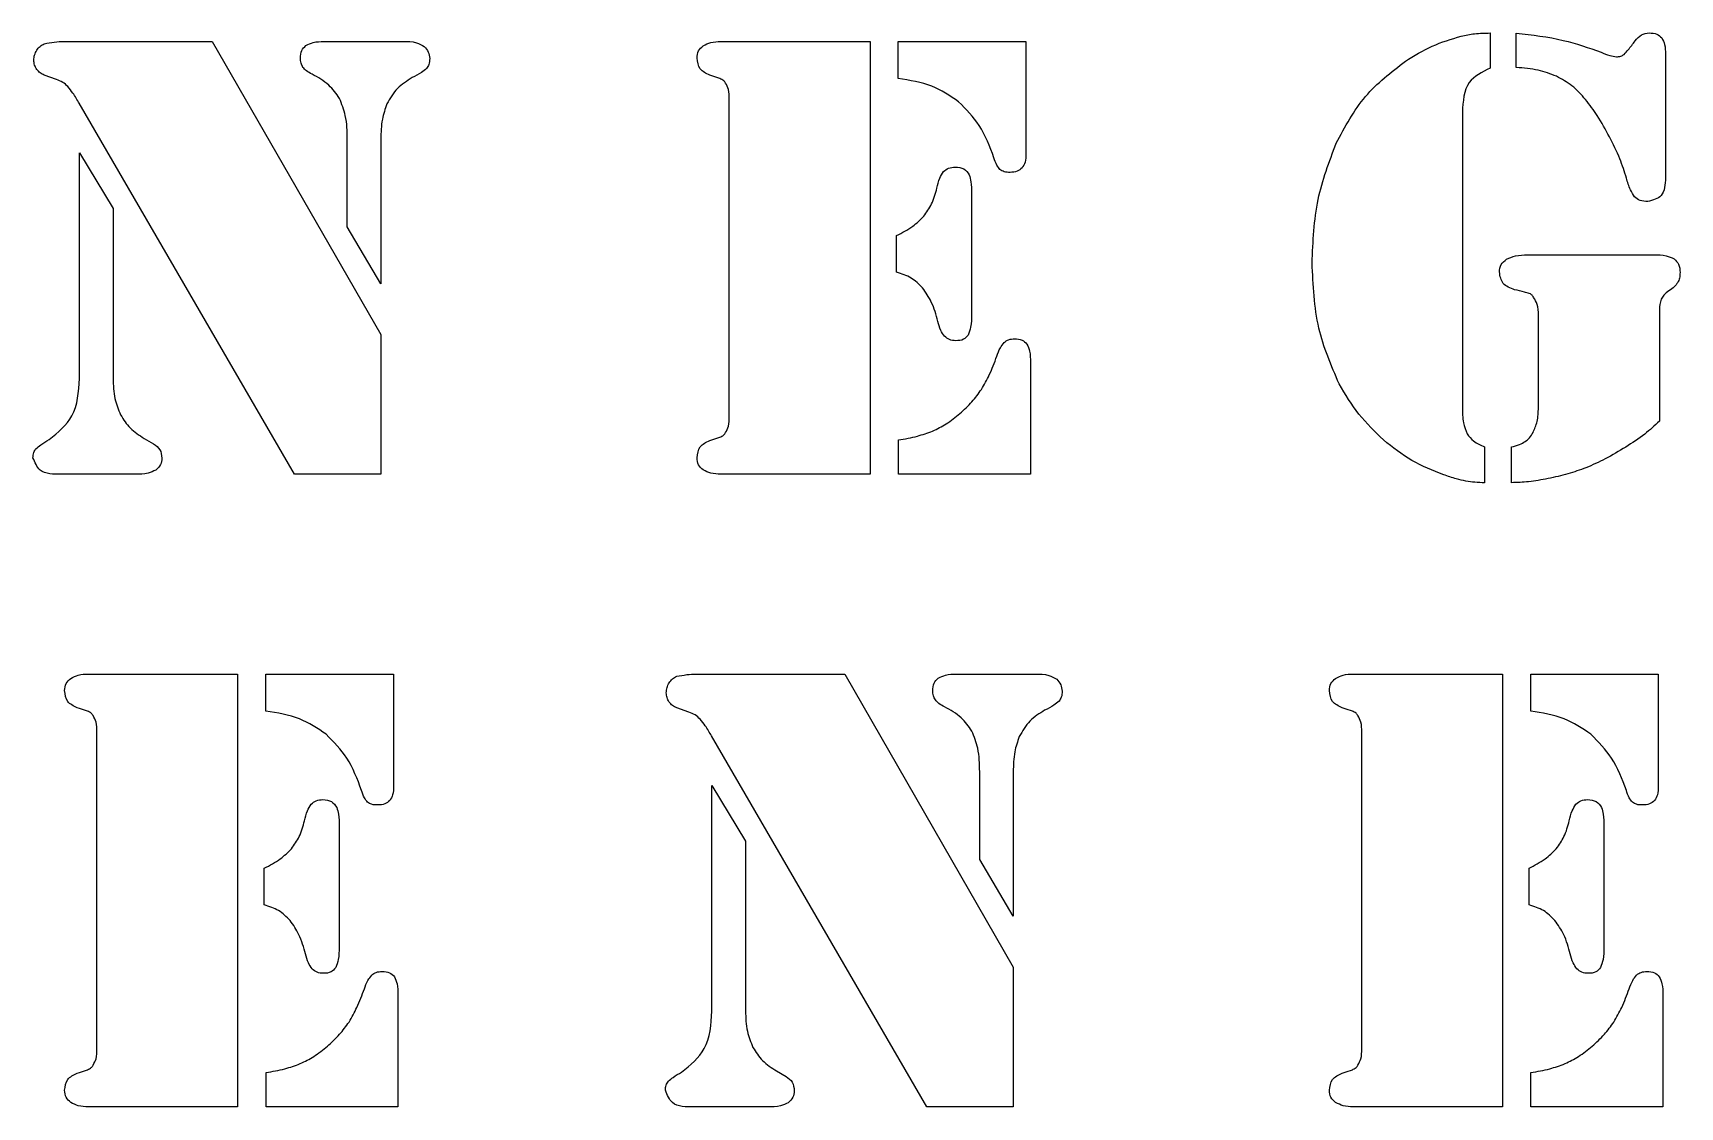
# Model space of a CAD drawing. Header units: millimetres. Extents: x 0 to 850, y -340 to 510.
# Drawn here: x 476.2 to 670.4, y -164.2 to -37.6 of the extents above; entities that cross this region are included whole.
import ezdxf

# ---------------------------------------------------------------- set-up
doc = ezdxf.new("R2010")
doc.units = ezdxf.units.MM
doc.layers.get('0').update_dxf_attribs({"linetype": 'CONTINUOUS'})

msp = doc.modelspace()

# ---------------------------------------------------------------- linework, layer by layer
for p, q in [((480.96, -38.63), (497.32, -38.63)), ((497.32, -38.63), (517.2, -73.16)), ((510.48, -38.63), (519.82, -38.63)), ((557.28, -38.63), (574.88, -38.63)), ((574.88, -38.63), (574.88, -89.63)), ((578.21, -43.01), (578.21, -38.63)), ((578.21, -38.63), (593.26, -38.63)), ((593.26, -38.63), (593.26, -51.86)), ((648.01, -37.63), (648.01, -41.77)), ((651.08, -41.7), (651.08, -37.66)), ((668.67, -40.13), (668.67, -54.66)), ((478.94, -43.12), (477.52, -42.6)), ((507, -89.63), (481.63, -45.92)), ((558.29, -82.83), (558.29, -45.43)), ((644.72, -47), (644.72, -81.79)), ((513.24, -60.49), (513.24, -50.14)), ((517.2, -50.14), (517.2, -67.18)), ((481.67, -78.35), (481.67, -51.75)), ((481.67, -51.75), (485.63, -58.32)), ((586.84, -56.57), (586.84, -70.8)), ((485.63, -58.32), (485.63, -78.35)), ((517.2, -67.18), (513.24, -60.49)), ((578.02, -65.83), (578.02, -61.5)), ((652.42, -63.78), (667.33, -63.78)), ((653.69, -81.79), (653.69, -70.88)), ((667.96, -70.65), (667.96, -83.4)), ((517.2, -73.16), (517.2, -89.63)), ((593.79, -76.45), (593.79, -89.63)), ((489.29, -85.41), (490.41, -86.05)), ((578.24, -89.63), (578.24, -85.6)), ((647.34, -86.42), (647.34, -90.64)), ((650.51, -90.64), (650.51, -86.42)), ((488.21, -89.63), (479.58, -89.63)), ((517.2, -89.63), (507, -89.63)), ((574.88, -89.63), (557.28, -89.63)), ((593.79, -89.63), (578.24, -89.63)), ((482.72, -113.2), (500.31, -113.2)), ((500.31, -113.2), (500.31, -164.2)), ((503.64, -117.57), (503.64, -113.2)), ((503.64, -113.2), (518.7, -113.2)), ((518.7, -113.2), (518.7, -126.43)), ((555.53, -113.2), (571.89, -113.2)), ((571.89, -113.2), (591.77, -147.73)), ((585.04, -113.2), (594.39, -113.2)), ((631.85, -113.2), (649.45, -113.2)), ((649.45, -113.2), (649.45, -164.2)), ((652.78, -117.57), (652.78, -113.2)), ((652.78, -113.2), (667.83, -113.2)), ((667.83, -113.2), (667.83, -126.43)), ((553.51, -117.69), (552.09, -117.16)), ((483.72, -157.4), (483.72, -120)), ((632.86, -157.4), (632.86, -120)), ((581.57, -164.2), (556.2, -120.49)), ((587.81, -135.06), (587.81, -124.71)), ((591.77, -124.71), (591.77, -141.75)), ((556.24, -152.92), (556.24, -126.32)), ((556.24, -126.32), (560.2, -132.89)), ((512.27, -131.14), (512.27, -145.37)), ((661.41, -131.14), (661.41, -145.37)), ((560.2, -132.89), (560.2, -152.92)), ((591.77, -141.75), (587.81, -135.06)), ((503.45, -140.4), (503.45, -136.07)), ((652.59, -140.4), (652.59, -136.07)), ((591.77, -147.73), (591.77, -164.2)), ((519.22, -151.01), (519.22, -164.2)), ((668.36, -151.01), (668.36, -164.2)), ((503.68, -164.2), (503.68, -160.17)), ((563.86, -159.98), (564.98, -160.62)), ((652.81, -164.2), (652.81, -160.17)), ((500.31, -164.2), (482.72, -164.2)), ((519.22, -164.2), (503.68, -164.2)), ((562.78, -164.2), (554.15, -164.2)), ((591.77, -164.2), (581.57, -164.2)), ((649.45, -164.2), (631.85, -164.2)), ((668.36, -164.2), (652.81, -164.2))]:
    msp.add_line(p, q)
for points, knots in [([(477.52, -38.9), (477.91, -38.82), (479.05, -38.61), (480.2, -38.62), (480.96, -38.63)], [0, 0, 0, 0, 0.1403715, 0.4064167, 0.4064167, 0.4064167, 0.4064167]), ([(508.37, -39.1), (508.65, -38.97), (509.31, -38.65), (510.05, -38.64), (510.48, -38.63)], [0, 0, 0, 0, 0.1086662, 0.257105, 0.257105, 0.257105, 0.257105]), ([(519.82, -38.63), (520.36, -38.63), (521.25, -38.62), (522.02, -39.06), (522.32, -39.23)], [0, 0, 0, 0, 0.1865442, 0.3074484, 0.3074484, 0.3074484, 0.3074484]), ([(555.21, -39.14), (555.5, -38.99), (556.15, -38.66), (556.88, -38.64), (557.28, -38.63)], [0, 0, 0, 0, 0.1129814, 0.2538744, 0.2538744, 0.2538744, 0.2538744]), ([(638, -40.95), (639.04, -40.32), (641.1, -39.05), (643.42, -38.35), (644.57, -38)], [0, 0, 0, 0, 0.4274728, 0.8511202, 0.8511202, 0.8511202, 0.8511202]), ([(644.57, -38), (645.1, -37.89), (646.23, -37.66), (647.39, -37.64), (648.01, -37.63)], [0, 0, 0, 0, 0.1896998, 0.4075594, 0.4075594, 0.4075594, 0.4075594]), ([(651.08, -37.66), (652.94, -37.87), (656.37, -38.24), (659.61, -39.38), (661.09, -39.9)], [0, 0, 0, 0, 0.660197, 1.210727, 1.210727, 1.210727, 1.210727]), ([(663.8, -40.15), (663.96, -39.97), (664.42, -39.47), (664.83, -38.92), (665.09, -38.56)], [0, 0, 0, 0, 0.0848252, 0.2407711, 0.2407711, 0.2407711, 0.2407711]), ([(665.09, -38.56), (665.32, -38.29), (665.76, -37.76), (666.44, -37.67), (666.77, -37.63)], [0, 0, 0, 0, 0.121308, 0.2335136, 0.2335136, 0.2335136, 0.2335136]), ([(666.77, -37.63), (667.08, -37.64), (667.64, -37.66), (668.06, -38.04), (668.24, -38.2)], [0, 0, 0, 0, 0.1063184, 0.1919239, 0.1919239, 0.1919239, 0.1919239]), ([(668.24, -38.2), (668.37, -38.46), (668.66, -39.06), (668.67, -39.74), (668.67, -40.13)], [0, 0, 0, 0, 0.0982673, 0.2345687, 0.2345687, 0.2345687, 0.2345687]), ([(476.29, -40.84), (476.3, -40.63), (476.33, -40.21), (476.53, -39.85), (476.63, -39.66)], [0, 0, 0, 0, 0.0726544, 0.1454581, 0.1454581, 0.1454581, 0.1454581]), ([(476.63, -39.66), (476.75, -39.5), (476.98, -39.17), (477.34, -38.99), (477.52, -38.9)], [0, 0, 0, 0, 0.0713374, 0.1405966, 0.1405966, 0.1405966, 0.1405966]), ([(507.71, -40.58), (507.73, -40.27), (507.77, -39.69), (508.18, -39.29), (508.37, -39.1)], [0, 0, 0, 0, 0.1045312, 0.1959219, 0.1959219, 0.1959219, 0.1959219]), ([(508.01, -41.68), (507.92, -41.52), (507.74, -41.18), (507.72, -40.79), (507.71, -40.58)], [0, 0, 0, 0, 0.0634351, 0.135948, 0.135948, 0.135948, 0.135948]), ([(522.32, -39.23), (522.51, -39.44), (522.87, -39.84), (522.93, -40.39), (522.96, -40.65)], [0, 0, 0, 0, 0.0951739, 0.1872003, 0.1872003, 0.1872003, 0.1872003]), ([(522.96, -40.65), (522.95, -40.89), (522.94, -41.31), (522.7, -41.67), (522.6, -41.83)], [0, 0, 0, 0, 0.0814409, 0.1470858, 0.1470858, 0.1470858, 0.1470858]), ([(554.48, -40.58), (554.51, -40.29), (554.57, -39.71), (555, -39.33), (555.21, -39.14)], [0, 0, 0, 0, 0.0995854, 0.1960917, 0.1960917, 0.1960917, 0.1960917]), ([(555.98, -42.6), (555.54, -42.39), (554.68, -41.99), (554.55, -41.05), (554.48, -40.58)], [0, 0, 0, 0, 0.1584858, 0.3142666, 0.3142666, 0.3142666, 0.3142666]), ([(661.09, -39.9), (661.43, -40.06), (662, -40.31), (662.62, -40.39), (662.88, -40.43)], [0, 0, 0, 0, 0.1293908, 0.2208045, 0.2208045, 0.2208045, 0.2208045]), ([(662.88, -40.43), (663.06, -40.42), (663.39, -40.41), (663.67, -40.23), (663.8, -40.15)], [0, 0, 0, 0, 0.0626326, 0.1145088, 0.1145088, 0.1145088, 0.1145088]), ([(476.63, -41.92), (476.53, -41.76), (476.33, -41.42), (476.3, -41.03), (476.29, -40.84)], [0, 0, 0, 0, 0.0673298, 0.1350885, 0.1350885, 0.1350885, 0.1350885]), ([(477.52, -42.6), (477.35, -42.52), (476.99, -42.37), (476.75, -42.07), (476.63, -41.92)], [0, 0, 0, 0, 0.0668434, 0.1336869, 0.1336869, 0.1336869, 0.1336869]), ([(509.09, -42.48), (508.86, -42.37), (508.45, -42.16), (508.14, -41.83), (508.01, -41.68)], [0, 0, 0, 0, 0.0903724, 0.1599189, 0.1599189, 0.1599189, 0.1599189]), ([(512.33, -45.34), (511.93, -44.79), (511.08, -43.59), (509.79, -42.87), (509.09, -42.48)], [0, 0, 0, 0, 0.2350479, 0.5131598, 0.5131598, 0.5131598, 0.5131598]), ([(522.6, -41.83), (522.4, -41.99), (521.88, -42.41), (521.28, -42.71), (520.9, -42.89)], [0, 0, 0, 0, 0.0893464, 0.2366425, 0.2366425, 0.2366425, 0.2366425]), ([(557.41, -43.1), (557.26, -43.04), (556.79, -42.86), (556.3, -42.7), (555.98, -42.6)], [0, 0, 0, 0, 0.0580702, 0.1793509, 0.1793509, 0.1793509, 0.1793509]), ([(629.85, -50.63), (630.89, -48.69), (632.92, -44.89), (636.32, -42.25), (638, -40.95)], [0, 0, 0, 0, 0.764365, 1.503014, 1.503014, 1.503014, 1.503014]), ([(648.01, -41.77), (647.05, -42.25), (644.94, -43.3), (644.8, -45.69), (644.72, -47)], [0, 0, 0, 0, 0.3523684, 0.7788612, 0.7788612, 0.7788612, 0.7788612]), ([(655.82, -42.73), (655.11, -42.46), (653.58, -41.89), (651.95, -41.77), (651.08, -41.7)], [0, 0, 0, 0, 0.264631, 0.5736959, 0.5736959, 0.5736959, 0.5736959]), ([(659.26, -45.47), (658.74, -44.9), (657.75, -43.79), (656.45, -43.07), (655.82, -42.73)], [0, 0, 0, 0, 0.2700217, 0.5209858, 0.5209858, 0.5209858, 0.5209858]), ([(480.29, -43.94), (480.1, -43.76), (479.7, -43.4), (479.2, -43.21), (478.94, -43.12)], [0, 0, 0, 0, 0.090618, 0.1870209, 0.1870209, 0.1870209, 0.1870209]), ([(481.63, -45.92), (481.4, -45.51), (480.99, -44.82), (480.49, -44.19), (480.29, -43.94)], [0, 0, 0, 0, 0.1668048, 0.2819801, 0.2819801, 0.2819801, 0.2819801]), ([(520.9, -42.89), (520.28, -43.28), (519.02, -44.06), (518.28, -45.34), (517.91, -46)], [0, 0, 0, 0, 0.2538554, 0.513859, 0.513859, 0.513859, 0.513859]), ([(557.84, -43.53), (557.78, -43.43), (557.66, -43.26), (557.49, -43.15), (557.41, -43.1)], [0, 0, 0, 0, 0.0414461, 0.07210741, 0.07210741, 0.07210741, 0.07210741]), ([(558.29, -45.43), (558.29, -45.05), (558.28, -44.38), (557.97, -43.78), (557.84, -43.53)], [0, 0, 0, 0, 0.1336195, 0.2330381, 0.2330381, 0.2330381, 0.2330381]), ([(585.32, -45.73), (584.31, -45.05), (582.15, -43.59), (579.57, -43.21), (578.21, -43.01)], [0, 0, 0, 0, 0.4283335, 0.9068402, 0.9068402, 0.9068402, 0.9068402]), ([(513.24, -50.14), (513.23, -49.21), (513.2, -47.55), (512.59, -46.01), (512.33, -45.34)], [0, 0, 0, 0, 0.3269347, 0.5792245, 0.5792245, 0.5792245, 0.5792245]), ([(517.91, -46), (517.71, -46.59), (517.24, -47.93), (517.22, -49.35), (517.2, -50.14)], [0, 0, 0, 0, 0.2211438, 0.4977575, 0.4977575, 0.4977575, 0.4977575]), ([(589.49, -52.35), (589, -51.02), (588.06, -48.52), (586.2, -46.62), (585.32, -45.73)], [0, 0, 0, 0, 0.4944294, 0.9287711, 0.9287711, 0.9287711, 0.9287711]), ([(662.06, -49.86), (661.61, -49.02), (660.78, -47.48), (659.73, -46.1), (659.26, -45.47)], [0, 0, 0, 0, 0.3376887, 0.6135568, 0.6135568, 0.6135568, 0.6135568]), ([(664.08, -54.74), (663.83, -53.98), (663.3, -52.29), (662.5, -50.72), (662.06, -49.86)], [0, 0, 0, 0, 0.282018, 0.6216911, 0.6216911, 0.6216911, 0.6216911]), ([(590.2, -53.73), (590.07, -53.56), (589.75, -53.15), (589.59, -52.65), (589.49, -52.35)], [0, 0, 0, 0, 0.0740924, 0.1840812, 0.1840812, 0.1840812, 0.1840812]), ([(593.26, -51.86), (593.26, -52.2), (593.25, -52.8), (592.95, -53.32), (592.82, -53.54)], [0, 0, 0, 0, 0.1183195, 0.2077639, 0.2077639, 0.2077639, 0.2077639]), ([(627.01, -64.75), (627.11, -62.22), (627.3, -57.36), (629.03, -52.81), (629.85, -50.63)], [0, 0, 0, 0, 0.887455, 1.704825, 1.704825, 1.704825, 1.704825]), ([(582.77, -55.93), (582.85, -55.52), (583, -54.82), (583.39, -54.22), (583.55, -53.97)], [0, 0, 0, 0, 0.1469461, 0.2503324, 0.2503324, 0.2503324, 0.2503324]), ([(583.55, -53.97), (583.74, -53.81), (584.13, -53.48), (584.66, -53.45), (584.93, -53.43)], [0, 0, 0, 0, 0.0841302, 0.1788862, 0.1788862, 0.1788862, 0.1788862]), ([(584.93, -53.43), (585.3, -53.46), (585.99, -53.52), (586.39, -54.09), (586.58, -54.36)], [0, 0, 0, 0, 0.1218196, 0.2330693, 0.2330693, 0.2330693, 0.2330693]), ([(586.58, -54.36), (586.65, -54.63), (586.86, -55.35), (586.84, -56.09), (586.84, -56.57)], [0, 0, 0, 0, 0.0962152, 0.2623274, 0.2623274, 0.2623274, 0.2623274]), ([(591.4, -54.07), (591.15, -54.06), (590.72, -54.05), (590.36, -53.83), (590.2, -53.73)], [0, 0, 0, 0, 0.0841002, 0.1484866, 0.1484866, 0.1484866, 0.1484866]), ([(592.82, -53.54), (592.63, -53.69), (592.22, -54.03), (591.69, -54.05), (591.4, -54.07)], [0, 0, 0, 0, 0.0822928, 0.1823835, 0.1823835, 0.1823835, 0.1823835]), ([(581.23, -59.22), (581.56, -58.76), (582.27, -57.75), (582.59, -56.57), (582.77, -55.93)], [0, 0, 0, 0, 0.2000026, 0.4297048, 0.4297048, 0.4297048, 0.4297048]), ([(665.03, -56.94), (664.85, -56.67), (664.42, -55.99), (664.2, -55.21), (664.08, -54.74)], [0, 0, 0, 0, 0.1135501, 0.284001, 0.284001, 0.284001, 0.284001]), ([(668.67, -54.66), (668.64, -55.49), (668.57, -56.96), (667.19, -57.34), (666.58, -57.5)], [0, 0, 0, 0, 0.257996, 0.4606236, 0.4606236, 0.4606236, 0.4606236]), ([(666.58, -57.5), (666.26, -57.49), (665.69, -57.46), (665.23, -57.11), (665.03, -56.94)], [0, 0, 0, 0, 0.1084039, 0.1984685, 0.1984685, 0.1984685, 0.1984685]), ([(578.02, -61.5), (578.67, -61.17), (579.86, -60.57), (580.81, -59.64), (581.23, -59.22)], [0, 0, 0, 0, 0.2565248, 0.4658732, 0.4658732, 0.4658732, 0.4658732]), ([(649.94, -64.3), (650.28, -64.15), (651.07, -63.8), (651.93, -63.79), (652.42, -63.78)], [0, 0, 0, 0, 0.1309321, 0.3014075, 0.3014075, 0.3014075, 0.3014075]), ([(667.33, -63.78), (667.81, -63.78), (668.64, -63.78), (669.39, -64.11), (669.7, -64.25)], [0, 0, 0, 0, 0.16924, 0.2871176, 0.2871176, 0.2871176, 0.2871176]), ([(581.07, -67.67), (580.64, -67.24), (579.78, -66.38), (578.61, -66.02), (578.02, -65.83)], [0, 0, 0, 0, 0.2085291, 0.4235073, 0.4235073, 0.4235073, 0.4235073]), ([(630.19, -78.99), (629.26, -76.83), (627.32, -72.29), (627.12, -67.34), (627.01, -64.75)], [0, 0, 0, 0, 0.82178, 1.7288, 1.7288, 1.7288, 1.7288]), ([(649.09, -65.8), (649.13, -65.49), (649.2, -64.88), (649.69, -64.49), (649.94, -64.3)], [0, 0, 0, 0, 0.1040786, 0.2093682, 0.2093682, 0.2093682, 0.2093682]), ([(650.89, -67.89), (650.37, -67.7), (649.36, -67.34), (649.18, -66.3), (649.09, -65.8)], [0, 0, 0, 0, 0.1810221, 0.3478235, 0.3478235, 0.3478235, 0.3478235]), ([(669.7, -64.25), (669.9, -64.45), (670.35, -64.89), (670.38, -65.52), (670.39, -65.87)], [0, 0, 0, 0, 0.0968809, 0.2145837, 0.2145837, 0.2145837, 0.2145837]), ([(670.39, -65.87), (670.38, -66.09), (670.37, -66.5), (670.19, -66.88), (670.11, -67.05)], [0, 0, 0, 0, 0.0768175, 0.1436474, 0.1436474, 0.1436474, 0.1436474]), ([(582.88, -71.63), (582.67, -70.84), (582.28, -69.42), (581.44, -68.21), (581.07, -67.67)], [0, 0, 0, 0, 0.2830436, 0.5157212, 0.5157212, 0.5157212, 0.5157212]), ([(652.61, -68.32), (652.42, -68.27), (651.85, -68.11), (651.28, -67.98), (650.89, -67.89)], [0, 0, 0, 0, 0.068382, 0.2084488, 0.2084488, 0.2084488, 0.2084488]), ([(670.11, -67.05), (669.99, -67.22), (669.7, -67.6), (669.3, -67.88), (669.08, -68.04)], [0, 0, 0, 0, 0.0733759, 0.1687113, 0.1687113, 0.1687113, 0.1687113]), ([(653.13, -68.79), (653.05, -68.68), (652.91, -68.48), (652.7, -68.37), (652.61, -68.32)], [0, 0, 0, 0, 0.04714078, 0.08342546, 0.08342546, 0.08342546, 0.08342546]), ([(653.69, -70.88), (653.68, -70.45), (653.67, -69.7), (653.29, -69.06), (653.13, -68.79)], [0, 0, 0, 0, 0.1481723, 0.258747, 0.258747, 0.258747, 0.258747]), ([(668.15, -69.01), (668.1, -69.22), (667.96, -69.76), (667.96, -70.32), (667.96, -70.65)], [0, 0, 0, 0, 0.0765211, 0.1953297, 0.1953297, 0.1953297, 0.1953297]), ([(669.08, -68.04), (668.87, -68.19), (668.49, -68.46), (668.25, -68.85), (668.15, -69.01)], [0, 0, 0, 0, 0.092862, 0.159931, 0.159931, 0.159931, 0.159931]), ([(583.66, -73.38), (583.5, -73.15), (583.13, -72.62), (582.97, -71.99), (582.88, -71.63)], [0, 0, 0, 0, 0.0972634, 0.2279266, 0.2279266, 0.2279266, 0.2279266]), ([(586.84, -70.8), (586.84, -71.31), (586.84, -72.14), (586.56, -72.92), (586.45, -73.23)], [0, 0, 0, 0, 0.1751061, 0.2913675, 0.2913675, 0.2913675, 0.2913675]), ([(585.01, -73.9), (584.74, -73.89), (584.24, -73.86), (583.85, -73.53), (583.66, -73.38)], [0, 0, 0, 0, 0.0914137, 0.1737069, 0.1737069, 0.1737069, 0.1737069]), ([(586.45, -73.23), (586.27, -73.43), (585.9, -73.86), (585.32, -73.89), (585.01, -73.9)], [0, 0, 0, 0, 0.0882976, 0.1940103, 0.1940103, 0.1940103, 0.1940103]), ([(590.69, -74.11), (590.86, -73.99), (591.22, -73.72), (591.68, -73.69), (591.92, -73.68)], [0, 0, 0, 0, 0.0732171, 0.1565979, 0.1565979, 0.1565979, 0.1565979]), ([(591.92, -73.68), (592.23, -73.69), (592.8, -73.72), (593.2, -74.12), (593.38, -74.3)], [0, 0, 0, 0, 0.1059587, 0.1922854, 0.1922854, 0.1922854, 0.1922854]), ([(588.01, -79.64), (588.34, -79.08), (589.06, -77.83), (589.55, -76.48), (589.83, -75.74)], [0, 0, 0, 0, 0.2293848, 0.5072145, 0.5072145, 0.5072145, 0.5072145]), ([(589.83, -75.74), (589.95, -75.39), (590.15, -74.8), (590.53, -74.31), (590.69, -74.11)], [0, 0, 0, 0, 0.1280648, 0.2175507, 0.2175507, 0.2175507, 0.2175507]), ([(593.38, -74.3), (593.5, -74.58), (593.79, -75.26), (593.79, -76), (593.79, -76.45)], [0, 0, 0, 0, 0.1058556, 0.2596288, 0.2596288, 0.2596288, 0.2596288]), ([(478.08, -85.56), (479.13, -84.71), (481.39, -82.86), (481.57, -79.93), (481.67, -78.35)], [0, 0, 0, 0, 0.456202, 0.9865807, 0.9865807, 0.9865807, 0.9865807]), ([(485.63, -78.35), (485.65, -79.16), (485.7, -80.64), (486.25, -82.02), (486.51, -82.65)], [0, 0, 0, 0, 0.2814074, 0.5196318, 0.5196318, 0.5196318, 0.5196318]), ([(635.42, -85.6), (634.41, -84.63), (632.36, -82.66), (630.92, -80.22), (630.19, -78.99)], [0, 0, 0, 0, 0.4935579, 0.9961646, 0.9961646, 0.9961646, 0.9961646]), ([(585.46, -82.5), (585.96, -82.05), (586.91, -81.18), (587.66, -80.14), (588.01, -79.64)], [0, 0, 0, 0, 0.2370182, 0.4525269, 0.4525269, 0.4525269, 0.4525269]), ([(486.51, -82.65), (486.86, -83.19), (487.58, -84.32), (488.71, -85.04), (489.29, -85.41)], [0, 0, 0, 0, 0.2242894, 0.4664874, 0.4664874, 0.4664874, 0.4664874]), ([(557.84, -84.74), (557.97, -84.49), (558.28, -83.89), (558.29, -83.22), (558.29, -82.83)], [0, 0, 0, 0, 0.0994192, 0.2330385, 0.2330385, 0.2330385, 0.2330385]), ([(582.26, -84.55), (582.8, -84.29), (583.95, -83.73), (584.94, -82.92), (585.46, -82.5)], [0, 0, 0, 0, 0.2123786, 0.4482036, 0.4482036, 0.4482036, 0.4482036]), ([(644.72, -81.79), (644.73, -82.39), (644.75, -83.46), (645.12, -84.46), (645.28, -84.89)], [0, 0, 0, 0, 0.2105357, 0.3731808, 0.3731808, 0.3731808, 0.3731808]), ([(653.06, -84.74), (653.24, -84.31), (653.64, -83.37), (653.67, -82.34), (653.69, -81.79)], [0, 0, 0, 0, 0.1647687, 0.3579823, 0.3579823, 0.3579823, 0.3579823]), ([(667.96, -83.4), (667.39, -83.91), (666.16, -85.04), (664.75, -85.95), (663.98, -86.44)], [0, 0, 0, 0, 0.271107, 0.5903953, 0.5903953, 0.5903953, 0.5903953]), ([(555.98, -85.67), (556.3, -85.57), (556.79, -85.41), (557.26, -85.23), (557.41, -85.17)], [0, 0, 0, 0, 0.1212804, 0.1793509, 0.1793509, 0.1793509, 0.1793509]), ([(557.41, -85.17), (557.49, -85.12), (557.66, -85.01), (557.78, -84.84), (557.84, -84.74)], [0, 0, 0, 0, 0.03066145, 0.07210736, 0.07210736, 0.07210736, 0.07210736]), ([(578.24, -85.6), (578.99, -85.47), (580.36, -85.24), (581.67, -84.77), (582.26, -84.55)], [0, 0, 0, 0, 0.266266, 0.4891891, 0.4891891, 0.4891891, 0.4891891]), ([(645.28, -84.89), (645.52, -85.19), (646.06, -85.88), (646.88, -86.22), (647.34, -86.42)], [0, 0, 0, 0, 0.132243, 0.3058066, 0.3058066, 0.3058066, 0.3058066]), ([(652.14, -85.79), (652.32, -85.65), (652.68, -85.35), (652.93, -84.95), (653.06, -84.74)], [0, 0, 0, 0, 0.078985, 0.1646446, 0.1646446, 0.1646446, 0.1646446]), ([(476.18, -87.69), (476.19, -87.48), (476.21, -87.1), (476.43, -86.78), (476.53, -86.63)], [0, 0, 0, 0, 0.0716437, 0.1344111, 0.1344111, 0.1344111, 0.1344111]), ([(476.53, -86.63), (476.72, -86.47), (477.19, -86.06), (477.75, -85.75), (478.08, -85.56)], [0, 0, 0, 0, 0.0859002, 0.221785, 0.221785, 0.221785, 0.221785]), ([(490.41, -86.05), (490.7, -86.26), (491.26, -86.68), (491.34, -87.38), (491.38, -87.73)], [0, 0, 0, 0, 0.11891, 0.2377799, 0.2377799, 0.2377799, 0.2377799]), ([(554.48, -87.69), (554.55, -87.22), (554.68, -86.28), (555.54, -85.88), (555.98, -85.67)], [0, 0, 0, 0, 0.1557804, 0.3142659, 0.3142659, 0.3142659, 0.3142659]), ([(642.52, -89.71), (641.24, -89.2), (638.67, -88.18), (636.51, -86.46), (635.42, -85.6)], [0, 0, 0, 0, 0.4829218, 0.9696298, 0.9696298, 0.9696298, 0.9696298]), ([(650.51, -86.42), (650.84, -86.34), (651.41, -86.2), (651.92, -85.91), (652.14, -85.79)], [0, 0, 0, 0, 0.1166247, 0.2060704, 0.2060704, 0.2060704, 0.2060704]), ([(663.98, -86.44), (663.19, -86.92), (661.68, -87.84), (660.06, -88.55), (659.29, -88.89)], [0, 0, 0, 0, 0.3276024, 0.6228252, 0.6228252, 0.6228252, 0.6228252]), ([(479.58, -89.63), (478.6, -89.65), (476.99, -89.68), (476.41, -88.25), (476.18, -87.69)], [0, 0, 0, 0, 0.3053938, 0.5038574, 0.5038574, 0.5038574, 0.5038574]), ([(490.67, -89.15), (490.37, -89.29), (489.6, -89.65), (488.74, -89.64), (488.21, -89.63)], [0, 0, 0, 0, 0.1159069, 0.2988828, 0.2988828, 0.2988828, 0.2988828]), ([(491.38, -87.73), (491.35, -88), (491.29, -88.56), (490.88, -88.95), (490.67, -89.15)], [0, 0, 0, 0, 0.094639, 0.1921444, 0.1921444, 0.1921444, 0.1921444]), ([(555.21, -89.13), (555, -88.94), (554.57, -88.56), (554.51, -87.98), (554.48, -87.69)], [0, 0, 0, 0, 0.0965061, 0.1960927, 0.1960927, 0.1960927, 0.1960927]), ([(557.28, -89.63), (556.88, -89.62), (556.15, -89.61), (555.5, -89.28), (555.21, -89.13)], [0, 0, 0, 0, 0.1408932, 0.2538743, 0.2538743, 0.2538743, 0.2538743]), ([(659.29, -88.89), (658.59, -89.14), (657.13, -89.66), (655.61, -89.99), (654.83, -90.16)], [0, 0, 0, 0, 0.263581, 0.546642, 0.546642, 0.546642, 0.546642]), ([(645.15, -90.46), (644.77, -90.37), (643.88, -90.17), (643.01, -89.87), (642.52, -89.71)], [0, 0, 0, 0, 0.1396611, 0.322298, 0.322298, 0.322298, 0.322298]), ([(647.34, -90.64), (646.96, -90.64), (646.22, -90.62), (645.5, -90.51), (645.15, -90.46)], [0, 0, 0, 0, 0.1347275, 0.2583584, 0.2583584, 0.2583584, 0.2583584]), ([(654.83, -90.16), (654.06, -90.3), (652.64, -90.56), (651.19, -90.62), (650.51, -90.64)], [0, 0, 0, 0, 0.2742485, 0.5114921, 0.5114921, 0.5114921, 0.5114921]), ([(479.91, -115.15), (479.94, -114.85), (480, -114.28), (480.43, -113.9), (480.64, -113.71)], [0, 0, 0, 0, 0.0995854, 0.1960917, 0.1960917, 0.1960917, 0.1960917]), ([(480.64, -113.71), (480.93, -113.56), (481.58, -113.23), (482.31, -113.21), (482.72, -113.2)], [0, 0, 0, 0, 0.1129814, 0.2538744, 0.2538744, 0.2538744, 0.2538744]), ([(550.86, -115.41), (550.87, -115.2), (550.9, -114.78), (551.1, -114.41), (551.19, -114.23)], [0, 0, 0, 0, 0.0726544, 0.1454581, 0.1454581, 0.1454581, 0.1454581]), ([(551.19, -114.23), (551.31, -114.06), (551.55, -113.73), (551.91, -113.55), (552.09, -113.46)], [0, 0, 0, 0, 0.0713374, 0.1405966, 0.1405966, 0.1405966, 0.1405966]), ([(552.09, -113.46), (552.48, -113.39), (553.62, -113.17), (554.77, -113.19), (555.53, -113.2)], [0, 0, 0, 0, 0.1403715, 0.4064167, 0.4064167, 0.4064167, 0.4064167]), ([(582.28, -115.15), (582.3, -114.84), (582.33, -114.26), (582.74, -113.86), (582.93, -113.67)], [0, 0, 0, 0, 0.1045312, 0.1959219, 0.1959219, 0.1959219, 0.1959219]), ([(582.93, -113.67), (583.21, -113.53), (583.88, -113.21), (584.62, -113.21), (585.04, -113.2)], [0, 0, 0, 0, 0.1086662, 0.257105, 0.257105, 0.257105, 0.257105]), ([(594.39, -113.2), (594.93, -113.2), (595.82, -113.19), (596.59, -113.63), (596.89, -113.8)], [0, 0, 0, 0, 0.1865442, 0.3074484, 0.3074484, 0.3074484, 0.3074484]), ([(596.89, -113.8), (597.07, -114.01), (597.44, -114.41), (597.5, -114.95), (597.52, -115.22)], [0, 0, 0, 0, 0.0951739, 0.1872003, 0.1872003, 0.1872003, 0.1872003]), ([(629.05, -115.15), (629.08, -114.85), (629.13, -114.28), (629.57, -113.9), (629.78, -113.71)], [0, 0, 0, 0, 0.0995854, 0.1960917, 0.1960917, 0.1960917, 0.1960917]), ([(629.78, -113.71), (630.07, -113.56), (630.72, -113.23), (631.45, -113.21), (631.85, -113.2)], [0, 0, 0, 0, 0.1129814, 0.2538744, 0.2538744, 0.2538744, 0.2538744]), ([(481.41, -117.16), (480.97, -116.96), (480.11, -116.56), (479.98, -115.61), (479.91, -115.15)], [0, 0, 0, 0, 0.1584858, 0.3142666, 0.3142666, 0.3142666, 0.3142666]), ([(551.19, -116.49), (551.1, -116.32), (550.9, -115.99), (550.87, -115.6), (550.86, -115.41)], [0, 0, 0, 0, 0.0673298, 0.1350885, 0.1350885, 0.1350885, 0.1350885]), ([(552.09, -117.16), (551.91, -117.09), (551.56, -116.94), (551.32, -116.64), (551.19, -116.49)], [0, 0, 0, 0, 0.0668434, 0.1336869, 0.1336869, 0.1336869, 0.1336869]), ([(582.58, -116.25), (582.49, -116.09), (582.3, -115.74), (582.29, -115.35), (582.28, -115.15)], [0, 0, 0, 0, 0.0634351, 0.135948, 0.135948, 0.135948, 0.135948]), ([(583.66, -117.05), (583.43, -116.94), (583.02, -116.73), (582.71, -116.39), (582.58, -116.25)], [0, 0, 0, 0, 0.0903724, 0.1599189, 0.1599189, 0.1599189, 0.1599189]), ([(597.17, -116.4), (596.97, -116.56), (596.45, -116.98), (595.85, -117.28), (595.47, -117.46)], [0, 0, 0, 0, 0.0893464, 0.2366425, 0.2366425, 0.2366425, 0.2366425]), ([(597.52, -115.22), (597.52, -115.46), (597.5, -115.88), (597.27, -116.24), (597.17, -116.4)], [0, 0, 0, 0, 0.0814409, 0.1470858, 0.1470858, 0.1470858, 0.1470858]), ([(630.54, -117.16), (630.11, -116.96), (629.24, -116.56), (629.11, -115.61), (629.05, -115.15)], [0, 0, 0, 0, 0.1584858, 0.3142666, 0.3142666, 0.3142666, 0.3142666]), ([(482.85, -117.67), (482.69, -117.61), (482.22, -117.43), (481.73, -117.27), (481.41, -117.16)], [0, 0, 0, 0, 0.0580702, 0.1793509, 0.1793509, 0.1793509, 0.1793509]), ([(483.28, -118.1), (483.21, -118), (483.09, -117.83), (482.92, -117.72), (482.85, -117.67)], [0, 0, 0, 0, 0.0414461, 0.07210741, 0.07210741, 0.07210741, 0.07210741]), ([(483.72, -120), (483.72, -119.62), (483.71, -118.95), (483.41, -118.35), (483.28, -118.1)], [0, 0, 0, 0, 0.1336195, 0.2330381, 0.2330381, 0.2330381, 0.2330381]), ([(510.76, -120.3), (509.74, -119.61), (507.58, -118.16), (505, -117.78), (503.64, -117.57)], [0, 0, 0, 0, 0.4283335, 0.9068402, 0.9068402, 0.9068402, 0.9068402]), ([(554.86, -118.51), (554.66, -118.33), (554.27, -117.97), (553.77, -117.78), (553.51, -117.69)], [0, 0, 0, 0, 0.090618, 0.1870209, 0.1870209, 0.1870209, 0.1870209]), ([(586.89, -119.91), (586.5, -119.36), (585.65, -118.16), (584.36, -117.44), (583.66, -117.05)], [0, 0, 0, 0, 0.2350479, 0.5131598, 0.5131598, 0.5131598, 0.5131598]), ([(595.47, -117.46), (594.85, -117.85), (593.59, -118.63), (592.85, -119.91), (592.48, -120.56)], [0, 0, 0, 0, 0.2538554, 0.513859, 0.513859, 0.513859, 0.513859]), ([(631.98, -117.67), (631.83, -117.61), (631.35, -117.43), (630.87, -117.27), (630.54, -117.16)], [0, 0, 0, 0, 0.0580702, 0.1793509, 0.1793509, 0.1793509, 0.1793509]), ([(632.41, -118.1), (632.35, -118), (632.23, -117.83), (632.06, -117.72), (631.98, -117.67)], [0, 0, 0, 0, 0.0414461, 0.07210741, 0.07210741, 0.07210741, 0.07210741]), ([(632.86, -120), (632.86, -119.62), (632.85, -118.95), (632.54, -118.35), (632.41, -118.1)], [0, 0, 0, 0, 0.1336195, 0.2330381, 0.2330381, 0.2330381, 0.2330381]), ([(659.89, -120.3), (658.87, -119.61), (656.71, -118.16), (654.14, -117.78), (652.78, -117.57)], [0, 0, 0, 0, 0.4283335, 0.9068402, 0.9068402, 0.9068402, 0.9068402]), ([(514.92, -126.91), (514.43, -125.58), (513.5, -123.09), (511.63, -121.19), (510.76, -120.3)], [0, 0, 0, 0, 0.4944294, 0.9287711, 0.9287711, 0.9287711, 0.9287711]), ([(556.2, -120.49), (555.96, -120.08), (555.56, -119.39), (555.06, -118.76), (554.86, -118.51)], [0, 0, 0, 0, 0.1668048, 0.2819801, 0.2819801, 0.2819801, 0.2819801]), ([(587.81, -124.71), (587.8, -123.77), (587.77, -122.12), (587.16, -120.58), (586.89, -119.91)], [0, 0, 0, 0, 0.3269347, 0.5792245, 0.5792245, 0.5792245, 0.5792245]), ([(664.06, -126.91), (663.56, -125.58), (662.63, -123.09), (660.77, -121.19), (659.89, -120.3)], [0, 0, 0, 0, 0.4944294, 0.9287711, 0.9287711, 0.9287711, 0.9287711]), ([(592.48, -120.56), (592.27, -121.16), (591.81, -122.5), (591.78, -123.92), (591.77, -124.71)], [0, 0, 0, 0, 0.2211438, 0.4977575, 0.4977575, 0.4977575, 0.4977575]), ([(508.98, -128.54), (509.17, -128.38), (509.57, -128.05), (510.09, -128.01), (510.36, -128)], [0, 0, 0, 0, 0.0841302, 0.1788862, 0.1788862, 0.1788862, 0.1788862]), ([(510.36, -128), (510.73, -128.03), (511.42, -128.09), (511.82, -128.66), (512.01, -128.93)], [0, 0, 0, 0, 0.1218196, 0.2330693, 0.2330693, 0.2330693, 0.2330693]), ([(515.63, -128.3), (515.5, -128.13), (515.18, -127.72), (515.02, -127.21), (514.92, -126.91)], [0, 0, 0, 0, 0.0740924, 0.1840812, 0.1840812, 0.1840812, 0.1840812]), ([(518.25, -128.11), (518.06, -128.26), (517.65, -128.6), (517.12, -128.62), (516.83, -128.63)], [0, 0, 0, 0, 0.0822928, 0.1823835, 0.1823835, 0.1823835, 0.1823835]), ([(518.7, -126.43), (518.69, -126.77), (518.68, -127.37), (518.38, -127.89), (518.25, -128.11)], [0, 0, 0, 0, 0.1183195, 0.2077639, 0.2077639, 0.2077639, 0.2077639]), ([(658.12, -128.54), (658.3, -128.38), (658.7, -128.05), (659.22, -128.01), (659.5, -128)], [0, 0, 0, 0, 0.0841302, 0.1788862, 0.1788862, 0.1788862, 0.1788862]), ([(659.5, -128), (659.86, -128.03), (660.56, -128.09), (660.96, -128.66), (661.14, -128.93)], [0, 0, 0, 0, 0.1218196, 0.2330693, 0.2330693, 0.2330693, 0.2330693]), ([(664.77, -128.3), (664.64, -128.13), (664.31, -127.72), (664.15, -127.21), (664.06, -126.91)], [0, 0, 0, 0, 0.0740924, 0.1840812, 0.1840812, 0.1840812, 0.1840812]), ([(667.38, -128.11), (667.2, -128.26), (666.79, -128.6), (666.26, -128.62), (665.96, -128.63)], [0, 0, 0, 0, 0.0822928, 0.1823835, 0.1823835, 0.1823835, 0.1823835]), ([(667.83, -126.43), (667.83, -126.77), (667.82, -127.37), (667.51, -127.89), (667.38, -128.11)], [0, 0, 0, 0, 0.1183195, 0.2077639, 0.2077639, 0.2077639, 0.2077639]), ([(508.2, -130.5), (508.29, -130.09), (508.44, -129.39), (508.82, -128.79), (508.98, -128.54)], [0, 0, 0, 0, 0.1469461, 0.2503324, 0.2503324, 0.2503324, 0.2503324]), ([(512.01, -128.93), (512.08, -129.2), (512.29, -129.91), (512.28, -130.66), (512.27, -131.14)], [0, 0, 0, 0, 0.0962152, 0.2623274, 0.2623274, 0.2623274, 0.2623274]), ([(516.83, -128.63), (516.58, -128.63), (516.15, -128.62), (515.79, -128.39), (515.63, -128.3)], [0, 0, 0, 0, 0.0841002, 0.1484866, 0.1484866, 0.1484866, 0.1484866]), ([(657.33, -130.5), (657.42, -130.09), (657.57, -129.39), (657.96, -128.79), (658.12, -128.54)], [0, 0, 0, 0, 0.1469461, 0.2503324, 0.2503324, 0.2503324, 0.2503324]), ([(661.14, -128.93), (661.22, -129.2), (661.42, -129.91), (661.41, -130.66), (661.41, -131.14)], [0, 0, 0, 0, 0.0962152, 0.2623274, 0.2623274, 0.2623274, 0.2623274]), ([(665.96, -128.63), (665.72, -128.63), (665.29, -128.62), (664.93, -128.39), (664.77, -128.3)], [0, 0, 0, 0, 0.0841002, 0.1484866, 0.1484866, 0.1484866, 0.1484866]), ([(506.67, -133.79), (507, -133.32), (507.7, -132.32), (508.03, -131.14), (508.2, -130.5)], [0, 0, 0, 0, 0.2000026, 0.4297048, 0.4297048, 0.4297048, 0.4297048]), ([(655.8, -133.79), (656.13, -133.32), (656.84, -132.32), (657.16, -131.14), (657.33, -130.5)], [0, 0, 0, 0, 0.2000026, 0.4297048, 0.4297048, 0.4297048, 0.4297048]), ([(503.45, -136.07), (504.11, -135.74), (505.29, -135.14), (506.24, -134.21), (506.67, -133.79)], [0, 0, 0, 0, 0.2565248, 0.4658732, 0.4658732, 0.4658732, 0.4658732]), ([(652.59, -136.07), (653.24, -135.74), (654.43, -135.14), (655.38, -134.21), (655.8, -133.79)], [0, 0, 0, 0, 0.2565248, 0.4658732, 0.4658732, 0.4658732, 0.4658732]), ([(506.5, -142.23), (506.07, -141.81), (505.21, -140.95), (504.04, -140.59), (503.45, -140.4)], [0, 0, 0, 0, 0.2085291, 0.4235073, 0.4235073, 0.4235073, 0.4235073]), ([(655.63, -142.23), (655.21, -141.81), (654.34, -140.95), (653.18, -140.59), (652.59, -140.4)], [0, 0, 0, 0, 0.2085291, 0.4235073, 0.4235073, 0.4235073, 0.4235073]), ([(508.31, -146.19), (508.1, -145.41), (507.71, -143.99), (506.88, -142.78), (506.5, -142.23)], [0, 0, 0, 0, 0.2830436, 0.5157212, 0.5157212, 0.5157212, 0.5157212]), ([(657.45, -146.19), (657.23, -145.41), (656.85, -143.99), (656.01, -142.78), (655.63, -142.23)], [0, 0, 0, 0, 0.2830436, 0.5157212, 0.5157212, 0.5157212, 0.5157212]), ([(512.27, -145.37), (512.27, -145.87), (512.27, -146.71), (511.99, -147.49), (511.88, -147.8)], [0, 0, 0, 0, 0.1751061, 0.2913675, 0.2913675, 0.2913675, 0.2913675]), ([(661.41, -145.37), (661.41, -145.87), (661.41, -146.71), (661.13, -147.49), (661.01, -147.8)], [0, 0, 0, 0, 0.1751061, 0.2913675, 0.2913675, 0.2913675, 0.2913675]), ([(509.09, -147.95), (508.93, -147.72), (508.56, -147.19), (508.4, -146.56), (508.31, -146.19)], [0, 0, 0, 0, 0.0972634, 0.2279266, 0.2279266, 0.2279266, 0.2279266]), ([(658.23, -147.95), (658.07, -147.72), (657.7, -147.19), (657.54, -146.56), (657.45, -146.19)], [0, 0, 0, 0, 0.0972634, 0.2279266, 0.2279266, 0.2279266, 0.2279266]), ([(510.44, -148.47), (510.17, -148.46), (509.67, -148.42), (509.28, -148.1), (509.09, -147.95)], [0, 0, 0, 0, 0.0914137, 0.1737069, 0.1737069, 0.1737069, 0.1737069]), ([(511.88, -147.8), (511.71, -148), (511.33, -148.43), (510.75, -148.46), (510.44, -148.47)], [0, 0, 0, 0, 0.0882976, 0.1940103, 0.1940103, 0.1940103, 0.1940103]), ([(515.26, -150.3), (515.38, -149.96), (515.58, -149.37), (515.96, -148.88), (516.12, -148.68)], [0, 0, 0, 0, 0.1280648, 0.2175507, 0.2175507, 0.2175507, 0.2175507]), ([(516.12, -148.68), (516.29, -148.55), (516.66, -148.29), (517.11, -148.26), (517.35, -148.25)], [0, 0, 0, 0, 0.0732171, 0.1565979, 0.1565979, 0.1565979, 0.1565979]), ([(517.35, -148.25), (517.66, -148.26), (518.23, -148.29), (518.63, -148.69), (518.81, -148.87)], [0, 0, 0, 0, 0.1059587, 0.1922854, 0.1922854, 0.1922854, 0.1922854]), ([(518.81, -148.87), (518.93, -149.14), (519.22, -149.83), (519.22, -150.57), (519.22, -151.01)], [0, 0, 0, 0, 0.1058556, 0.2596288, 0.2596288, 0.2596288, 0.2596288]), ([(659.58, -148.47), (659.31, -148.46), (658.8, -148.42), (658.41, -148.1), (658.23, -147.95)], [0, 0, 0, 0, 0.0914137, 0.1737069, 0.1737069, 0.1737069, 0.1737069]), ([(661.01, -147.8), (660.84, -148), (660.47, -148.43), (659.89, -148.46), (659.58, -148.47)], [0, 0, 0, 0, 0.0882976, 0.1940103, 0.1940103, 0.1940103, 0.1940103]), ([(664.39, -150.3), (664.51, -149.96), (664.72, -149.37), (665.1, -148.88), (665.25, -148.68)], [0, 0, 0, 0, 0.1280648, 0.2175507, 0.2175507, 0.2175507, 0.2175507]), ([(665.25, -148.68), (665.43, -148.55), (665.79, -148.29), (666.25, -148.26), (666.49, -148.25)], [0, 0, 0, 0, 0.0732171, 0.1565979, 0.1565979, 0.1565979, 0.1565979]), ([(666.49, -148.25), (666.8, -148.26), (667.37, -148.29), (667.77, -148.69), (667.94, -148.87)], [0, 0, 0, 0, 0.1059587, 0.1922854, 0.1922854, 0.1922854, 0.1922854]), ([(667.94, -148.87), (668.06, -149.14), (668.35, -149.83), (668.36, -150.57), (668.36, -151.01)], [0, 0, 0, 0, 0.1058556, 0.2596288, 0.2596288, 0.2596288, 0.2596288]), ([(513.45, -154.21), (513.77, -153.64), (514.49, -152.4), (514.99, -151.04), (515.26, -150.3)], [0, 0, 0, 0, 0.2293848, 0.5072145, 0.5072145, 0.5072145, 0.5072145]), ([(662.58, -154.21), (662.91, -153.64), (663.63, -152.4), (664.12, -151.04), (664.39, -150.3)], [0, 0, 0, 0, 0.2293848, 0.5072145, 0.5072145, 0.5072145, 0.5072145]), ([(552.65, -160.13), (553.7, -159.28), (555.95, -157.43), (556.14, -154.5), (556.24, -152.92)], [0, 0, 0, 0, 0.456202, 0.9865807, 0.9865807, 0.9865807, 0.9865807]), ([(560.2, -152.92), (560.22, -153.72), (560.26, -155.21), (560.82, -156.59), (561.08, -157.22)], [0, 0, 0, 0, 0.2814074, 0.5196318, 0.5196318, 0.5196318, 0.5196318]), ([(510.89, -157.07), (511.39, -156.61), (512.34, -155.75), (513.09, -154.71), (513.45, -154.21)], [0, 0, 0, 0, 0.2370182, 0.4525269, 0.4525269, 0.4525269, 0.4525269]), ([(660.02, -157.07), (660.52, -156.61), (661.48, -155.75), (662.23, -154.71), (662.58, -154.21)], [0, 0, 0, 0, 0.2370182, 0.4525269, 0.4525269, 0.4525269, 0.4525269]), ([(507.69, -159.12), (508.24, -158.86), (509.38, -158.3), (510.37, -157.49), (510.89, -157.07)], [0, 0, 0, 0, 0.2123786, 0.4482036, 0.4482036, 0.4482036, 0.4482036]), ([(561.08, -157.22), (561.42, -157.76), (562.14, -158.88), (563.27, -159.61), (563.86, -159.98)], [0, 0, 0, 0, 0.2242894, 0.4664874, 0.4664874, 0.4664874, 0.4664874]), ([(656.83, -159.12), (657.37, -158.86), (658.52, -158.3), (659.5, -157.49), (660.02, -157.07)], [0, 0, 0, 0, 0.2123786, 0.4482036, 0.4482036, 0.4482036, 0.4482036]), ([(483.28, -159.31), (483.41, -159.05), (483.71, -158.46), (483.72, -157.79), (483.72, -157.4)], [0, 0, 0, 0, 0.0994192, 0.2330385, 0.2330385, 0.2330385, 0.2330385]), ([(503.68, -160.17), (504.42, -160.04), (505.79, -159.81), (507.1, -159.34), (507.69, -159.12)], [0, 0, 0, 0, 0.266266, 0.4891891, 0.4891891, 0.4891891, 0.4891891]), ([(632.41, -159.31), (632.54, -159.05), (632.85, -158.46), (632.86, -157.79), (632.86, -157.4)], [0, 0, 0, 0, 0.0994192, 0.2330385, 0.2330385, 0.2330385, 0.2330385]), ([(652.81, -160.17), (653.56, -160.04), (654.93, -159.81), (656.23, -159.34), (656.83, -159.12)], [0, 0, 0, 0, 0.266266, 0.4891891, 0.4891891, 0.4891891, 0.4891891]), ([(479.91, -162.26), (479.98, -161.79), (480.11, -160.85), (480.97, -160.45), (481.41, -160.24)], [0, 0, 0, 0, 0.1557804, 0.3142659, 0.3142659, 0.3142659, 0.3142659]), ([(481.41, -160.24), (481.73, -160.13), (482.22, -159.98), (482.69, -159.8), (482.85, -159.74)], [0, 0, 0, 0, 0.1212804, 0.1793509, 0.1793509, 0.1793509, 0.1793509]), ([(482.85, -159.74), (482.92, -159.69), (483.09, -159.58), (483.21, -159.41), (483.28, -159.31)], [0, 0, 0, 0, 0.03066145, 0.07210736, 0.07210736, 0.07210736, 0.07210736]), ([(550.75, -162.26), (550.76, -162.05), (550.78, -161.66), (551, -161.34), (551.1, -161.19)], [0, 0, 0, 0, 0.0716437, 0.1344111, 0.1344111, 0.1344111, 0.1344111]), ([(551.1, -161.19), (551.29, -161.04), (551.76, -160.62), (552.31, -160.32), (552.65, -160.13)], [0, 0, 0, 0, 0.0859002, 0.221785, 0.221785, 0.221785, 0.221785]), ([(564.98, -160.62), (565.26, -160.83), (565.83, -161.25), (565.91, -161.95), (565.95, -162.3)], [0, 0, 0, 0, 0.11891, 0.2377799, 0.2377799, 0.2377799, 0.2377799]), ([(629.05, -162.26), (629.11, -161.79), (629.24, -160.85), (630.11, -160.45), (630.54, -160.24)], [0, 0, 0, 0, 0.1557804, 0.3142659, 0.3142659, 0.3142659, 0.3142659]), ([(630.54, -160.24), (630.87, -160.13), (631.35, -159.98), (631.83, -159.8), (631.98, -159.74)], [0, 0, 0, 0, 0.1212804, 0.1793509, 0.1793509, 0.1793509, 0.1793509]), ([(631.98, -159.74), (632.06, -159.69), (632.23, -159.58), (632.35, -159.41), (632.41, -159.31)], [0, 0, 0, 0, 0.03066145, 0.07210736, 0.07210736, 0.07210736, 0.07210736]), ([(480.64, -163.7), (480.43, -163.51), (480, -163.13), (479.94, -162.55), (479.91, -162.26)], [0, 0, 0, 0, 0.0965061, 0.1960927, 0.1960927, 0.1960927, 0.1960927]), ([(554.15, -164.2), (553.17, -164.22), (551.56, -164.24), (550.98, -162.82), (550.75, -162.26)], [0, 0, 0, 0, 0.3053938, 0.5038574, 0.5038574, 0.5038574, 0.5038574]), ([(565.95, -162.3), (565.92, -162.57), (565.86, -163.13), (565.45, -163.52), (565.24, -163.72)], [0, 0, 0, 0, 0.094639, 0.1921444, 0.1921444, 0.1921444, 0.1921444]), ([(629.78, -163.7), (629.57, -163.51), (629.13, -163.13), (629.08, -162.55), (629.05, -162.26)], [0, 0, 0, 0, 0.0965061, 0.1960927, 0.1960927, 0.1960927, 0.1960927]), ([(482.72, -164.2), (482.31, -164.19), (481.58, -164.17), (480.93, -163.84), (480.64, -163.7)], [0, 0, 0, 0, 0.1408932, 0.2538743, 0.2538743, 0.2538743, 0.2538743]), ([(565.24, -163.72), (564.94, -163.86), (564.17, -164.22), (563.3, -164.21), (562.78, -164.2)], [0, 0, 0, 0, 0.1159069, 0.2988828, 0.2988828, 0.2988828, 0.2988828]), ([(631.85, -164.2), (631.45, -164.19), (630.72, -164.17), (630.07, -163.84), (629.78, -163.7)], [0, 0, 0, 0, 0.1408932, 0.2538743, 0.2538743, 0.2538743, 0.2538743])]:
    msp.add_open_spline(points, degree=3, knots=knots)

doc.saveas('drawing.dxf')
